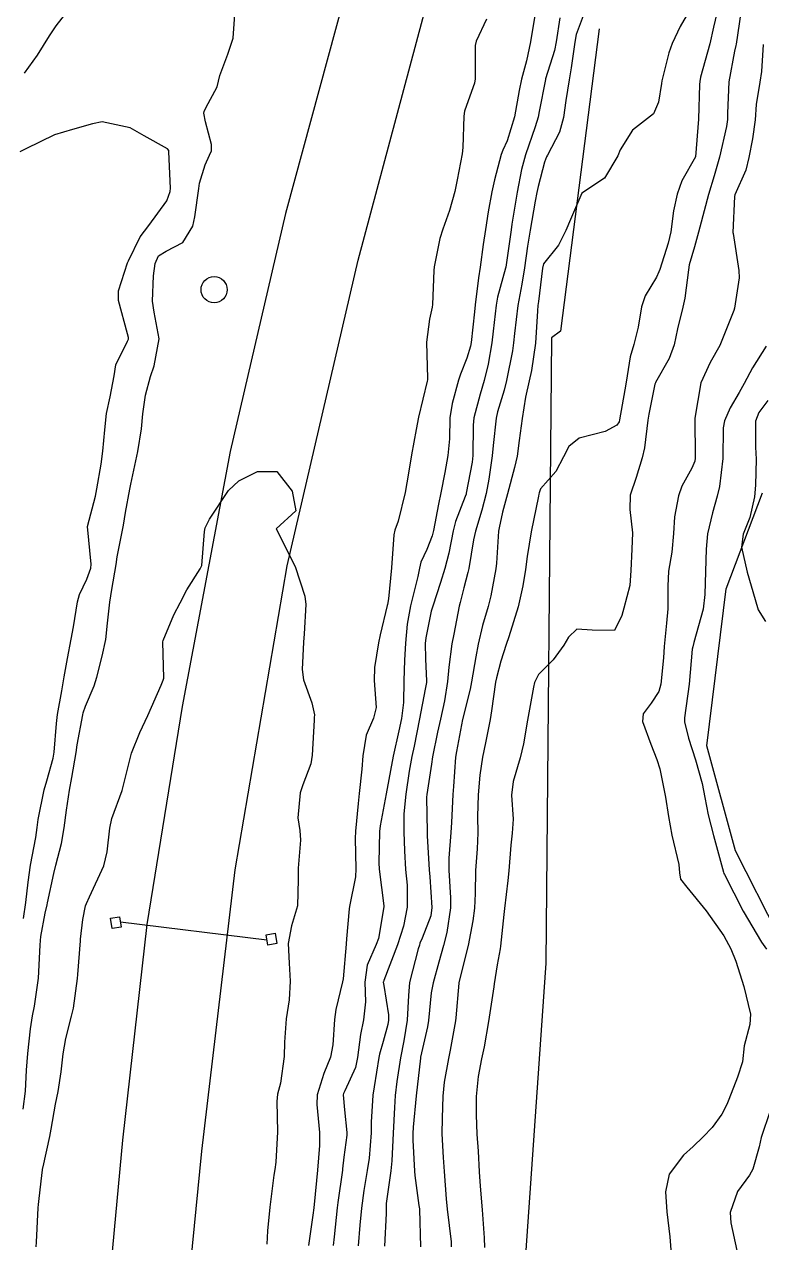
# Model space of a CAD drawing. Header units: metres. Extents: x 307586 to 320046, y 7427249 to 7434250.
# Drawn here: x 318927 to 318966.1, y 7429278.7 to 7429343.4 of the extents above; entities that cross this region are included whole.
import ezdxf

# ---------------------------------------------------------------- set-up
doc = ezdxf.new("R2010")
doc.units = ezdxf.units.M
doc.header["$MEASUREMENT"] = 0
for name, color, linetype in [('Curvas de Nivel 1m', 11, 'Continuous'), ('Curvas de Nivel 5m', 15, 'Continuous'), ('Divisa', 42, 'FENCELINE2'), ('Hidrografia', 140, 'Continuous'), ('Linha Férrea', 20, 'Continuous'), ('Portico', 45, 'Continuous'), ('Postes', 20, 'Continuous')]:
    doc.layers.add(name, color=color, linetype=linetype)
doc.linetypes.add('FENCELINE2', pattern='A,0.25,-0.1,[132,ltypeshp.shx,S=0.1,R=0,X=-0.1,Y=0],-0.1,1', length=1.45)

msp = doc.modelspace()

# ---------------------------------------------------------------- linework, layer by layer
at = {"layer": 'Curvas de Nivel 1m', "flags": 128}
for points, elevation in [([(318926.937, 7429285.787), (318927.053, 7429286.744), (318927.119, 7429287.858), (318927.189, 7429288.742), (318927.335, 7429290.049), (318927.441, 7429290.739), (318927.533, 7429291.245), (318927.746, 7429292.735), (318927.84, 7429294.493), (318927.849, 7429294.734), (318927.873, 7429294.946), (318928.105, 7429296.181), (318928.211, 7429296.629), (318928.237, 7429296.729), (318928.567, 7429298.288), (318928.671, 7429298.725), (318928.979, 7429299.888), (318929.115, 7429300.72), (318929.231, 7429301.655), (318929.396, 7429302.718), (318929.524, 7429303.383), (318929.751, 7429304.715), (318929.81, 7429305.113), (318930.095, 7429306.711), (318930.124, 7429306.822), (318930.238, 7429307.173), (318930.704, 7429308.25), (318930.842, 7429308.704), (318931.134, 7429309.831), (318931.313, 7429310.7), (318931.418, 7429311.567), (318931.534, 7429312.698), (318931.648, 7429313.358), (318931.871, 7429314.695), (318931.924, 7429315.099), (318932.241, 7429316.691), (318932.26, 7429316.784), (318932.36, 7429317.443), (318932.586, 7429318.687), (318932.644, 7429318.954), (318933.018, 7429320.681), (318933.205, 7429321.884), (318933.284, 7429322.677), (318933.432, 7429323.674), (318933.691, 7429324.671), (318933.883, 7429325.237), (318934.144, 7429326.665), (318933.89, 7429328.072), (318933.798, 7429328.67), (318933.841, 7429330.005), (318933.935, 7429330.669), (318934.12, 7429331.065), (318934.523, 7429331.32), (318935.404, 7429331.777), (318935.929, 7429332.646), (318936.047, 7429333.146), (318936.254, 7429334.643), (318936.292, 7429334.918), (318936.582, 7429335.9), (318936.824, 7429336.402), (318936.916, 7429336.635), (318936.932, 7429336.971), (318936.608, 7429338.174), (318936.522, 7429338.641), (318936.53, 7429338.724), (318936.617, 7429338.913), (318937.223, 7429340.042), (318937.371, 7429340.629), (318937.796, 7429341.765), (318938.081, 7429342.619), (318938.175, 7429344.115)], 776), ([(318929.309, 7429344.091), (318928.668, 7429343.269), (318928.312, 7429342.735), (318927.677, 7429341.715), (318926.983, 7429340.755)], 776), ([(318956.678, 7429343.952), (318956.264, 7429342.807), (318956.189, 7429342.405), (318956.005, 7429341.051), (318955.894, 7429340.407), (318955.719, 7429339.316), (318955.589, 7429338.41), (318955.383, 7429337.634), (318954.745, 7429336.418), (318954.693, 7429336.318), (318954.587, 7429336.032), (318954.243, 7429334.75), (318954.176, 7429334.426), (318954.095, 7429333.963), (318953.82, 7429332.431), (318953.681, 7429331.58), (318953.514, 7429330.435), (318953.376, 7429329.571), (318953.17, 7429328.44), (318952.985, 7429326.95), (318952.937, 7429326.443), (318952.881, 7429326.029), (318952.57, 7429324.448), (318952.438, 7429323.939), (318952.088, 7429322.791), (318952.013, 7429322.454), (318951.865, 7429320.998), (318951.812, 7429320.456), (318951.624, 7429319.218), (318951.481, 7429318.459), (318951.262, 7429317.563), (318950.927, 7429316.464), (318950.821, 7429315.99), (318950.568, 7429314.468), (318950.522, 7429314.267), (318950.313, 7429313.449), (318950.108, 7429312.669), (318950.066, 7429312.472), (318949.774, 7429310.989), (318949.677, 7429310.476), (318949.504, 7429309.237), (318949.435, 7429308.478), (318949.272, 7429307.45), (318949.063, 7429306.482), (318948.916, 7429305.79), (318948.65, 7429304.486), (318948.585, 7429304.1), (318948.34, 7429302.488), (318948.331, 7429302.339), (318948.354, 7429300.488), (318948.359, 7429300.288), (318948.465, 7429298.487), (318948.495, 7429298.121), (318948.604, 7429296.485), (318948.547, 7429296.044), (318948.089, 7429294.865), (318947.98, 7429294.596), (318947.946, 7429294.492), (318947.876, 7429294.289), (318947.419, 7429292.5), (318947.364, 7429291.809), (318947.296, 7429290.501), (318947.121, 7429289.409), (318946.942, 7429288.506), (318946.75, 7429287.258), (318946.666, 7429286.51), (318946.62, 7429285.874), (318946.559, 7429284.511), (318946.485, 7429283.048), (318946.441, 7429282.513), (318946.195, 7429280.785), (318946.182, 7429280.516), (318946.19, 7429280.245), (318946.096, 7429278.517)], 773), ([(318962.407, 7429344.333), (318961.778, 7429343.233), (318961.353, 7429342.343), (318961.167, 7429341.836), (318960.805, 7429340.348), (318960.782, 7429340.207), (318960.626, 7429339.224), (318960.369, 7429338.6), (318960.038, 7429338.356), (318959.241, 7429337.73), (318958.596, 7429336.69), (318958.463, 7429336.372), (318957.766, 7429335.191), (318956.563, 7429334.4), (318955.962, 7429332.993), (318955.708, 7429332.408), (318955.319, 7429331.628), (318954.525, 7429330.64), (318954.473, 7429330.421), (318954.268, 7429328.652), (318954.236, 7429328.424), (318954.207, 7429328.142), (318954.102, 7429326.426), (318953.894, 7429324.986), (318953.764, 7429324.43), (318953.569, 7429323.568), (318953.395, 7429322.435), (318953.248, 7429321.274), (318953.126, 7429320.439), (318952.997, 7429319.838), (318952.62, 7429318.446), (318952.363, 7429317.466), (318952.172, 7429316.635), (318952.143, 7429316.452), (318952.029, 7429314.751), (318951.995, 7429314.453), (318951.732, 7429313.032), (318951.587, 7429312.457), (318951.301, 7429311.452), (318951.073, 7429310.462), (318950.94, 7429309.796), (318950.708, 7429308.465), (318950.635, 7429308.081), (318950.233, 7429306.47), (318949.909, 7429304.771), (318949.869, 7429304.473), (318949.754, 7429302.908), (318949.723, 7429302.475), (318949.643, 7429301), (318949.614, 7429300.475), (318949.517, 7429299.102), (318949.515, 7429298.476), (318949.595, 7429296.999), (318949.593, 7429296.475), (318949.408, 7429295.162), (318949.233, 7429294.478), (318948.973, 7429293.582), (318948.674, 7429292.484), (318948.58, 7429291.962), (318948.431, 7429290.486), (318948.374, 7429290.151), (318948.014, 7429288.553), (318948.004, 7429288.499), (318947.769, 7429286.493), (318947.627, 7429284.836), (318947.608, 7429284.495), (318947.605, 7429284.141), (318947.691, 7429282.494), (318947.707, 7429282.26), (318947.925, 7429280.677), (318947.951, 7429280.49), (318947.955, 7429280.457), (318948.016, 7429278.489)], 772), ([(318963.806, 7429344.313), (318963.552, 7429343.197), (318963.354, 7429342.32), (318962.862, 7429340.544), (318962.812, 7429340.327), (318962.805, 7429340.163), (318962.748, 7429338.328), (318962.593, 7429336.33), (318961.87, 7429335.041), (318961.621, 7429334.339), (318961.432, 7429333.463), (318961.279, 7429332.343), (318961.146, 7429331.734), (318960.691, 7429330.348), (318960.649, 7429330.22), (318960.517, 7429329.931), (318959.916, 7429328.941), (318959.727, 7429328.358), (318959.558, 7429327.284), (318959.313, 7429326.362), (318959.119, 7429325.708), (318958.906, 7429324.365), (318958.85, 7429323.955), (318958.566, 7429322.369), (318958.534, 7429322.257), (318958.42, 7429322.075), (318957.792, 7429321.755), (318956.413, 7429321.398), (318955.872, 7429320.942), (318955.589, 7429320.408), (318955.177, 7429319.627), (318954.377, 7429318.696), (318954.308, 7429318.487), (318954.29, 7429318.421), (318954.264, 7429318.313), (318953.876, 7429316.427), (318953.655, 7429315.108), (318953.568, 7429314.431), (318953.432, 7429313.552), (318953.178, 7429312.437), (318952.685, 7429310.842), (318952.554, 7429310.446), (318952.27, 7429309.563), (318952.029, 7429308.679), (318951.989, 7429308.453), (318951.776, 7429306.916), (318951.697, 7429306.455), (318951.447, 7429305.225), (318951.289, 7429304.459), (318951.145, 7429303.509), (318951.061, 7429302.461), (318951.035, 7429301.325), (318951.048, 7429300.457), (318951.006, 7429299.601), (318950.92, 7429298.458), (318950.9, 7429297.237), (318950.867, 7429296.459), (318950.788, 7429295.775), (318950.531, 7429294.463), (318950.064, 7429292.585), (318950.04, 7429292.493), (318950.038, 7429292.47), (318949.886, 7429290.63), (318949.863, 7429290.472), (318949.575, 7429288.919), (318949.49, 7429288.475), (318949.262, 7429287.216), (318949.183, 7429286.478), (318949.152, 7429285.302), (318949.144, 7429284.478), (318949.206, 7429283.221), (318949.268, 7429282.477), (318949.374, 7429281.03), (318949.429, 7429280.475), (318949.631, 7429278.738), (318949.638, 7429278.473)], 771), ([(318951.51, 7429343.626), (318950.965, 7429342.467), (318950.906, 7429342.222), (318950.904, 7429340.467), (318950.868, 7429340.239), (318950.629, 7429339.546), (318950.343, 7429338.747), (318950.297, 7429338.473), (318950.26, 7429336.81), (318950.221, 7429336.474), (318949.946, 7429335.103), (318949.821, 7429334.477), (318949.552, 7429333.481), (318949.185, 7429332.484), (318949.036, 7429331.987), (318948.735, 7429330.488), (318948.714, 7429330.294), (318948.652, 7429328.488), (318948.631, 7429328.349), (318948.485, 7429327.708), (318948.318, 7429326.492), (318948.37, 7429324.565), (318948.371, 7429324.491), (318948.36, 7429324.409), (318947.904, 7429322.498), (318947.77, 7429321.853), (318947.522, 7429320.503), (318947.364, 7429319.53), (318947.195, 7429318.508), (318946.826, 7429316.981), (318946.651, 7429316.516), (318946.594, 7429316.271), (318946.473, 7429314.518), (318946.306, 7429312.867), (318946.252, 7429312.572), (318946.24, 7429312.521), (318945.861, 7429310.95), (318945.785, 7429310.525), (318945.567, 7429309.224), (318945.553, 7429308.527), (318945.661, 7429307.104), (318945.515, 7429306.527), (318945.118, 7429305.632), (318944.957, 7429304.532), (318944.894, 7429303.835), (318944.757, 7429302.534), (318944.702, 7429302.01), (318944.56, 7429300.536), (318944.543, 7429300.15), (318944.572, 7429298.536), (318944.554, 7429298.11), (318944.245, 7429296.539), (318944.226, 7429296.424), (318944.087, 7429294.819), (318944.059, 7429294.564), (318944.058, 7429294.54), (318943.898, 7429292.709), (318943.869, 7429292.542), (318943.511, 7429291.083), (318943.439, 7429290.546), (318943.358, 7429289.208), (318943.228, 7429288.548), (318942.885, 7429287.67), (318942.525, 7429286.555), (318942.51, 7429286.03), (318942.655, 7429284.553), (318942.649, 7429283.86), (318942.547, 7429282.554), (318942.495, 7429281.994), (318942.354, 7429280.556), (318942.306, 7429280.159), (318942.069, 7429278.558)], 776), ([(318955.389, 7429343.699), (318955.202, 7429342.415), (318955.113, 7429341.961), (318954.643, 7429340.453), (318954.632, 7429340.42), (318954.308, 7429338.734), (318954.247, 7429338.425), (318954.087, 7429337.907), (318953.578, 7429336.435), (318953.367, 7429335.653), (318953.133, 7429334.441), (318952.858, 7429332.757), (318952.81, 7429332.446), (318952.534, 7429330.461), (318952.522, 7429330.405), (318952.085, 7429328.868), (318952.012, 7429328.455), (318951.868, 7429327.067), (318951.795, 7429326.457), (318951.594, 7429325.32), (318951.384, 7429324.461), (318951.174, 7429323.724), (318950.844, 7429322.466), (318950.802, 7429322.083), (318950.78, 7429320.466), (318950.746, 7429320.118), (318950.434, 7429318.469), (318950.422, 7429318.42), (318950.371, 7429318.292), (318949.857, 7429316.976), (318949.74, 7429316.476), (318949.517, 7429315.296), (318949.3, 7429314.48), (318949.066, 7429313.731), (318948.653, 7429312.486), (318948.576, 7429312.211), (318948.286, 7429310.798), (318948.255, 7429310.49), (318948.271, 7429309.689), (318948.327, 7429308.489), (318948.319, 7429308.422), (318948.249, 7429308.071), (318947.949, 7429306.494), (318947.664, 7429305.046), (318947.547, 7429304.5), (318947.41, 7429303.717), (318947.238, 7429302.504), (318947.126, 7429301.46), (318947.117, 7429300.506), (318947.164, 7429299.489), (318947.214, 7429298.504), (318947.299, 7429297.676), (318947.308, 7429296.502), (318947.099, 7429295.503), (318946.795, 7429294.509), (318946.064, 7429292.606), (318946.038, 7429292.546), (318946.035, 7429292.52), (318946.061, 7429292.345), (318946.316, 7429290.786), (318946.317, 7429290.516), (318946.274, 7429290.281), (318946.026, 7429289.379), (318945.831, 7429288.707), (318945.795, 7429288.522), (318945.553, 7429286.969), (318945.477, 7429286.525), (318945.398, 7429285.1), (318945.389, 7429284.526), (318945.283, 7429283.193), (318945.186, 7429282.528), (318944.998, 7429281.463), (318944.872, 7429280.53), (318944.797, 7429279.638), (318944.702, 7429278.532)], 774), ([(318966.181, 7429342.285), (318966.093, 7429340.841), (318966.007, 7429340.286), (318965.809, 7429339.104), (318965.75, 7429338.289), (318965.614, 7429337.279), (318965.423, 7429336.292), (318965.259, 7429335.617), (318964.681, 7429334.299), (318964.653, 7429334.208), (318964.576, 7429332.3), (318964.583, 7429332.259), (318964.889, 7429330.296), (318964.907, 7429329.906), (318964.664, 7429328.298), (318964.621, 7429328.169), (318964.488, 7429327.807), (318963.875, 7429326.309), (318963.364, 7429325.412), (318962.87, 7429324.324), (318962.549, 7429322.453), (318962.546, 7429322.328), (318962.579, 7429320.501), (318962.578, 7429320.327), (318962.551, 7429320.177), (318962.395, 7429319.801), (318961.87, 7429318.845), (318961.69, 7429318.337), (318961.485, 7429317.216), (318961.428, 7429316.339), (318961.329, 7429315.349), (318961.154, 7429314.342), (318961.116, 7429313.541), (318961.13, 7429312.342), (318961.057, 7429311.58), (318960.934, 7429310.343), (318960.89, 7429309.728), (318960.75, 7429308.345), (318960.644, 7429307.951), (318960.243, 7429307.334), (318959.82, 7429306.772), (318959.78, 7429306.355), (318960.215, 7429305.152), (318960.546, 7429304.347), (318960.697, 7429303.846), (318960.993, 7429302.342), (318961.155, 7429301.322), (318961.334, 7429300.332), (318961.699, 7429298.767), (318961.741, 7429298.326), (318961.795, 7429297.99), (318962.125, 7429297.562), (318963.161, 7429296.31), (318964.093, 7429294.984), (318964.464, 7429294.296), (318964.733, 7429293.637), (318965.154, 7429292.289), (318965.505, 7429290.829), (318965.469, 7429290.286), (318965.169, 7429289.145), (318965.081, 7429288.289), (318964.819, 7429287.477), (318964.356, 7429286.296), (318964.253, 7429286.033), (318963.981, 7429285.52), (318963.465, 7429284.811), (318963, 7429284.31), (318962.463, 7429283.809), (318961.953, 7429283.342), (318961.193, 7429282.331), (318961.007, 7429281.407), (318961.069, 7429280.333), (318961.228, 7429279.005), (318961.274, 7429278.329)], 769), ([(318966.341, 7429326.281), (318965.618, 7429325.126), (318965.179, 7429324.293), (318964.914, 7429323.819), (318964.43, 7429322.995), (318964.119, 7429322.305), (318964.062, 7429321.948), (318964.031, 7429320.306), (318963.856, 7429318.833), (318963.737, 7429318.31), (318963.485, 7429317.434), (318963.229, 7429316.317), (318963.157, 7429315.502), (318963.125, 7429314.318), (318963.086, 7429313.094), (318962.994, 7429312.32), (318962.502, 7429310.544), (318962.441, 7429310.328), (318962.418, 7429310.191), (318962.253, 7429308.33), (318962.012, 7429306.555), (318962.003, 7429306.332), (318962.22, 7429305.472), (318962.589, 7429304.324), (318962.935, 7429303.063), (318963.088, 7429302.316), (318963.268, 7429301.403), (318963.551, 7429300.306), (318964.073, 7429298.362), (318964.096, 7429298.3), (318964.132, 7429298.232), (318965.116, 7429296.29), (318966.088, 7429294.647), (318966.363, 7429294.276)], 768), ([(318966.434, 7429323.389), (318965.949, 7429322.763), (318965.777, 7429322.286), (318965.774, 7429320.921), (318965.799, 7429320.286), (318965.77, 7429318.898), (318965.723, 7429318.286), (318965.472, 7429317.179), (318965.114, 7429316.292), (318965.033, 7429315.603), (318965.333, 7429314.29), (318965.756, 7429312.838), (318965.907, 7429312.284), (318966.297, 7429311.655)], 767), ([(318927.635, 7429278.478), (318927.638, 7429278.734), (318927.728, 7429280.55), (318927.744, 7429280.733), (318927.761, 7429280.886), (318927.938, 7429282.433), (318927.985, 7429282.687), (318927.996, 7429282.729), (318928.353, 7429284.332), (318928.418, 7429284.725), (318928.66, 7429286.046), (318928.801, 7429286.722), (318928.95, 7429287.774), (318929.055, 7429288.72), (318929.204, 7429289.535), (318929.507, 7429290.715), (318929.608, 7429291.145), (318929.823, 7429292.712), (318929.841, 7429292.936), (318929.973, 7429294.711), (318929.984, 7429294.811), (318930.1, 7429295.853), (318930.242, 7429296.577), (318930.297, 7429296.707), (318930.455, 7429297.045), (318931.214, 7429298.699), (318931.4, 7429299.437), (318931.526, 7429300.696), (318931.648, 7429301.208), (318932.183, 7429302.69), (318932.69, 7429304.683), (318933.116, 7429305.78), (318933.54, 7429306.67), (318934.249, 7429308.286), (318934.362, 7429308.548), (318934.389, 7429308.659), (318934.339, 7429310.593), (318934.354, 7429310.659), (318934.933, 7429312.014), (318935.257, 7429312.65), (318935.612, 7429313.345), (318936.321, 7429314.46), (318936.413, 7429314.639), (318936.553, 7429316.434), (318936.588, 7429316.636), (318936.82, 7429317.095), (318937.831, 7429318.618), (318938.378, 7429319.137), (318939.359, 7429319.624), (318940.388, 7429319.618), (318941.199, 7429318.582), (318941.398, 7429317.544), (318940.353, 7429316.59), (318941.368, 7429314.58), (318941.881, 7429313), (318941.92, 7429312.574), (318941.844, 7429311.018), (318941.811, 7429310.575), (318941.726, 7429309.11), (318941.805, 7429308.574), (318942.241, 7429307.344), (318942.384, 7429306.718), (318942.377, 7429306.568), (318942.367, 7429306.432), (318942.26, 7429304.569), (318942.198, 7429304.118), (318941.765, 7429302.997), (318941.622, 7429302.576), (318941.499, 7429301.247), (318941.605, 7429300.576), (318941.64, 7429300.06), (318941.512, 7429298.569), (318941.528, 7429297.97), (318941.487, 7429296.569), (318941.161, 7429295.51), (318940.996, 7429294.576), (318941.038, 7429293.541), (318941.097, 7429292.574), (318941.042, 7429291.581), (318940.884, 7429290.577), (318940.792, 7429289.35), (318940.785, 7429288.578), (318940.577, 7429287.16), (318940.426, 7429286.583), (318940.382, 7429286.189), (318940.417, 7429284.583), (318940.328, 7429282.966), (318940.284, 7429282.585), (318940.238, 7429282.286), (318940.011, 7429280.589), (318939.9, 7429279.338), (318939.86, 7429278.623)], 777), ([(318966.555, 7429285.7), (318966.077, 7429284.278), (318965.958, 7429283.795), (318965.635, 7429282.594), (318965.454, 7429282.285), (318964.809, 7429281.416), (318964.434, 7429280.295), (318964.461, 7429279.748), (318964.789, 7429278.291)], 768)]:
    msp.add_lwpolyline(points, dxfattribs=dict(at, elevation=elevation))
at = {"layer": 'Curvas de Nivel 5m', "flags": 128}
for points, elevation in [([(318964.994, 7429343.982), (318964.752, 7429342.299), (318964.737, 7429342.224), (318964.659, 7429341.927), (318964.356, 7429340.304), (318964.291, 7429338.632), (318964.29, 7429338.305), (318964.236, 7429337.933), (318963.861, 7429336.311), (318963.582, 7429335.311), (318963.282, 7429334.319), (318962.814, 7429332.594), (318962.748, 7429332.327), (318962.535, 7429331.554), (318962.26, 7429330.599), (318962.211, 7429330.333), (318962.016, 7429328.819), (318961.915, 7429328.336), (318961.634, 7429327.186), (318961.457, 7429326.34), (318961.19, 7429325.614), (318960.47, 7429324.35), (318960.461, 7429324.331), (318960.442, 7429324.253), (318960.112, 7429322.667), (318960.064, 7429322.354), (318959.881, 7429320.883), (318959.768, 7429320.356), (318959.44, 7429319.307), (318959.134, 7429318.362), (318959.114, 7429317.614), (318959.257, 7429316.361), (318959.206, 7429315.495), (318959.152, 7429314.362), (318959.108, 7429313.569), (318958.792, 7429312.365), (318958.677, 7429311.988), (318958.291, 7429311.195), (318957.11, 7429311.207), (318956.292, 7429311.265), (318955.857, 7429310.835), (318955.61, 7429310.407), (318955.048, 7429309.635), (318954.259, 7429308.852), (318954.058, 7429308.423), (318954, 7429308.173), (318953.683, 7429306.428), (318953.472, 7429305.173), (318953.292, 7429304.434), (318952.917, 7429303.166), (318952.84, 7429302.44), (318952.917, 7429301.179), (318952.869, 7429300.433), (318952.796, 7429299.791), (318952.693, 7429298.434), (318952.647, 7429297.916), (318952.459, 7429296.437), (318952.424, 7429296.121), (318952.257, 7429294.438), (318952.234, 7429294.286), (318952.073, 7429293.452), (318951.914, 7429292.442), (318951.892, 7429292.274), (318951.621, 7429290.446), (318951.377, 7429289.095), (318951.235, 7429288.452), (318951.066, 7429287.517), (318950.968, 7429286.455), (318950.953, 7429285.481), (318950.999, 7429284.454), (318951.063, 7429283.563), (318951.123, 7429282.452), (318951.177, 7429281.693), (318951.277, 7429280.45), (318951.383, 7429278.965), (318951.406, 7429278.447)], 770), ([(318954.063, 7429343.816), (318953.833, 7429342.432), (318953.631, 7429341.413), (318953.362, 7429340.439), (318953.235, 7429339.84), (318952.995, 7429338.444), (318952.6, 7429337.162), (318952.374, 7429336.673), (318952.292, 7429336.453), (318951.929, 7429335.1), (318951.79, 7429334.458), (318951.602, 7429333.41), (318951.448, 7429332.461), (318951.335, 7429331.662), (318951.164, 7429330.464), (318951.077, 7429329.902), (318950.902, 7429328.466), (318950.864, 7429328.091), (318950.69, 7429326.468), (318950.657, 7429326.282), (318950.46, 7429325.641), (318950.131, 7429324.79), (318950.028, 7429324.474), (318949.678, 7429323.23), (318949.565, 7429322.479), (318949.537, 7429321.353), (318949.46, 7429320.479), (318949.304, 7429319.566), (318949.091, 7429318.483), (318948.961, 7429317.89), (318948.688, 7429316.487), (318948.627, 7429316.209), (318948.338, 7429315.482), (318948.018, 7429314.804), (318947.951, 7429314.496), (318947.871, 7429314.05), (318947.485, 7429312.502), (318947.303, 7429311.515), (318947.207, 7429310.506), (318947.157, 7429309.619), (318947.124, 7429308.507), (318947.1, 7429307.365), (318947.002, 7429306.508), (318946.864, 7429305.87), (318946.556, 7429304.515), (318946.183, 7429302.52), (318945.871, 7429300.818), (318945.842, 7429300.523), (318945.806, 7429298.855), (318945.824, 7429298.523), (318946.062, 7429296.572), (318946.062, 7429296.521), (318945.772, 7429294.839), (318945.659, 7429294.524), (318945.173, 7429293.428), (318945.063, 7429292.53), (318945.096, 7429291.486), (318944.984, 7429290.531), (318944.817, 7429289.747), (318944.672, 7429288.533), (318944.553, 7429287.989), (318943.995, 7429286.753), (318943.922, 7429286.613), (318943.91, 7429286.541), (318943.981, 7429285.751), (318944.096, 7429284.539), (318944.095, 7429284.405), (318943.95, 7429283.246), (318943.87, 7429282.614), (318943.863, 7429282.541), (318943.625, 7429280.835), (318943.592, 7429280.543), (318943.426, 7429279.016), (318943.374, 7429278.545)], 775), ([(318926.947, 7429295.9), (318927.076, 7429296.746), (318927.204, 7429297.824), (318927.321, 7429298.742), (318927.604, 7429300.194), (318927.686, 7429300.737), (318927.734, 7429301.161), (318928.054, 7429302.732), (318928.188, 7429303.213), (318928.524, 7429304.403), (318928.575, 7429304.726), (318928.7, 7429306.252), (318928.761, 7429306.725), (318928.985, 7429307.983), (318929.118, 7429308.721), (318929.287, 7429309.696), (318929.487, 7429310.718), (318929.613, 7429311.386), (318929.822, 7429312.715), (318929.924, 7429313.097), (318930.315, 7429313.915), (318930.531, 7429314.498), (318930.547, 7429314.708), (318930.353, 7429316.71), (318930.768, 7429318.307), (318930.846, 7429318.705), (318931.072, 7429320.017), (318931.169, 7429320.702), (318931.273, 7429321.839), (318931.361, 7429322.701), (318931.548, 7429323.583), (318931.76, 7429324.697), (318931.856, 7429325.292), (318932.471, 7429326.541), (318932.516, 7429326.646), (318932.521, 7429326.689), (318932.518, 7429326.734), (318932.475, 7429326.929), (318931.985, 7429328.695), (318931.991, 7429329.202), (318932.463, 7429330.69), (318932.48, 7429330.724), (318932.515, 7429330.799), (318933.141, 7429332.074), (318933.61, 7429332.674), (318934.556, 7429333.985), (318934.737, 7429334.482), (318934.759, 7429334.658), (318934.667, 7429336.584), (318934.655, 7429336.659), (318934.594, 7429336.752), (318933.349, 7429337.427), (318932.605, 7429337.869), (318931.136, 7429338.176), (318930.607, 7429338.072), (318929.558, 7429337.765), (318928.6, 7429337.482), (318927.087, 7429336.753), (318926.764, 7429336.583)], 775)]:
    msp.add_lwpolyline(points, dxfattribs=dict(at, elevation=elevation))
at = {"layer": 'Divisa'}
msp.add_lwpolyline([(318957.478, 7429343.108), (318955.436, 7429327.062), (318954.96, 7429326.719), (318954.653, 7429293.534), (318952.034, 7429255.945), (318948.064, 7429244.051), (318949.696, 7429215.046), (318958.991, 7429217.362), (318965.876, 7429193.336), (318966.61, 7429193.546), (318972.977, 7429172.129), (318984.527, 7429138.388), (319004.449, 7429092.713), (319015.081, 7429074.749), (319028.684, 7429054.636), (319042.067, 7429040.875), (319046.493, 7429035.487), (319032.357, 7429023.952)], dxfattribs=at)
at = {"layer": 'Hidrografia'}
msp.add_lwpolyline([(318966.985, 7429294.994), (318964.708, 7429299.49), (318963.186, 7429305.067), (318964.211, 7429313.392), (318966.15, 7429318.492)], dxfattribs=at)
at = {"layer": 'Linha Férrea'}
for points in [[(318958.768, 7429118.391), (318953.531, 7429132.732), (318948.252, 7429148.9), (318944.552, 7429163.66), (318941.144, 7429178.414), (318938.405, 7429194.588), (318937.2, 7429205.145), (318935.62, 7429220.029), (318934.748, 7429234.019), (318934.293, 7429249.261), (318934.437, 7429255.595), (318935.144, 7429270.596), (318936.417, 7429283.551), (318938.187, 7429298.485), (318940.946, 7429314.624), (318944.698, 7429330.833), (318948.803, 7429346.185), (318953.189, 7429360.207), (318957.649, 7429372.661), (318960.906, 7429381.869), (318965.649, 7429393.758), (318974.464, 7429414.991)], [(318967.159, 7429408.005), (318962.563, 7429396.974), (318957.925, 7429386.071), (318953.833, 7429374.914), (318948.655, 7429360.129), (318944.437, 7429346.552), (318940.845, 7429333.308), (318937.922, 7429320.692), (318935.376, 7429307.161), (318933.495, 7429295.587), (318932.2, 7429284.142), (318931.072, 7429271.946)]]:
    msp.add_lwpolyline(points, dxfattribs=at)
at = {"layer": 'Portico'}
for points in [[(318931.662, 7429295.367), (318931.568, 7429295.915), (318932.044, 7429295.996), (318932.138, 7429295.448)], [(318939.913, 7429294.492), (318939.82, 7429295.04), (318940.296, 7429295.121), (318940.389, 7429294.573)]]:
    msp.add_lwpolyline(points, close=True, dxfattribs=at)
msp.add_lwpolyline([(318932.091, 7429295.722), (318939.866, 7429294.766)], dxfattribs=at)
at = {"layer": 'Postes'}
msp.add_circle((318937.065, 7429329.271), 0.694, dxfattribs=at)

doc.saveas('drawing.dxf')
